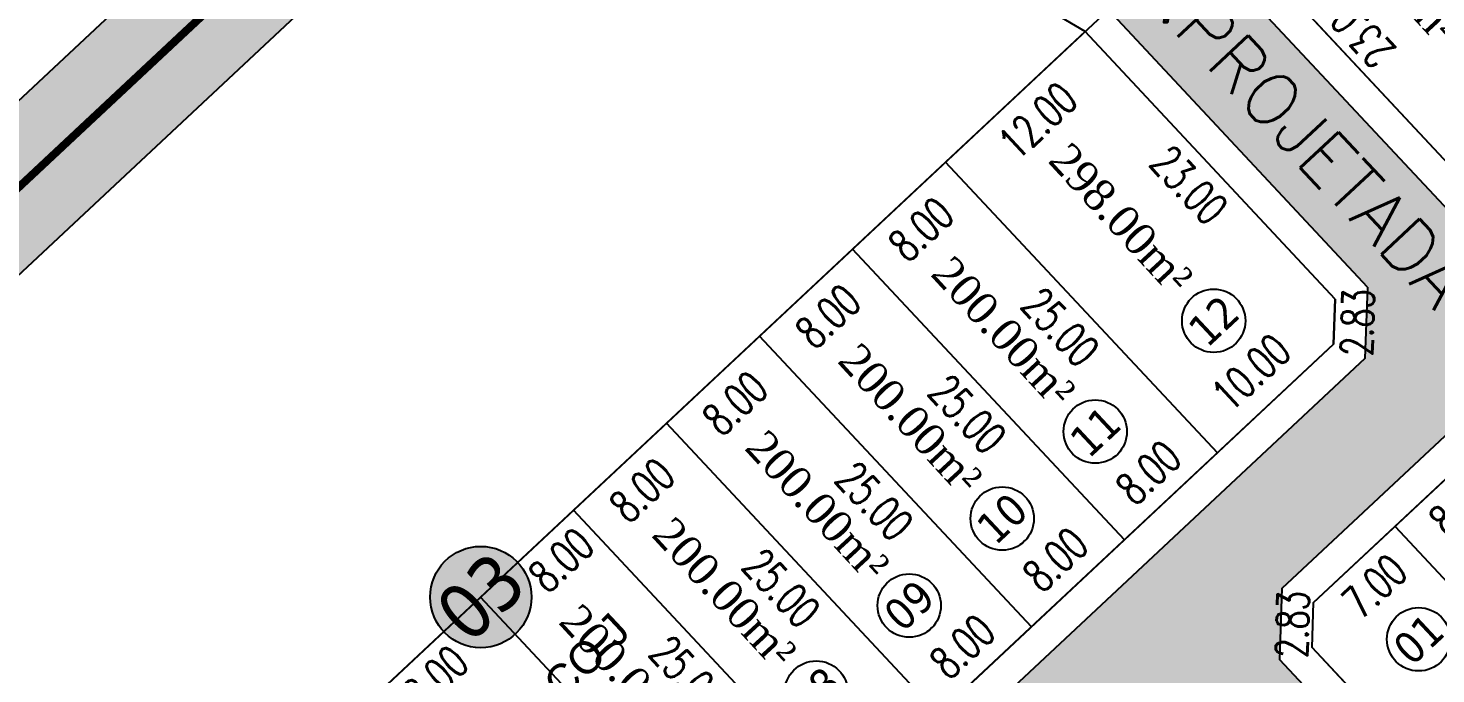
# Model space of a CAD drawing. Header units: metres. Extents: x 437145 to 437701, y 9614495 to 9615043.
# Drawn here: x 437426.1 to 437514.5, y 9614940.8 to 9614981.3 of the extents above; entities that cross this region are included whole.
import ezdxf
from ezdxf.enums import TextEntityAlignment as Align

# ---------------------------------------------------------------- set-up
doc = ezdxf.new("R2010")
doc.units = ezdxf.units.M
doc.header["$PDMODE"] = 35
doc.header["$PDSIZE"] = 0.1
doc.linetypes.add('HIDDEN', pattern=[9.524999999999995, 6.349999999999998, -3.174999999999998])
for name, color, linetype in [('ADUTORA', 90, 'Continuous'), ('Auxiliar', 7, 'Continuous'), ('COTAS', 10, 'Continuous'), ('Layer3', 1, 'Continuous'), ('M_FIO', 32, 'Continuous'), ('ÁREA', 7, 'Continuous')]:
    doc.layers.add(name, color=color, linetype=linetype)
doc.styles.add('ARIAL', font='arial.ttf')
doc.styles.add('COTAS', font='romans.shx', dxfattribs={"width": 0.7})
doc.styles.add('symplex', font='simplex.shx', dxfattribs={"bigfont": 'bigfont.shx'})
doc.styles.add('tahoma', font='tahoma.ttf')
doc.styles.add('ÁREA', font='times.ttf', dxfattribs={"height": 2})
doc.dimstyles.new('C-75', dxfattribs={"dimtxt": 2, "dimasz": 0.2, "dimexe": 0, "dimexo": 0, "dimgap": 1, "dimtad": 0, "dimzin": 4, "dimdsep": 46, "dimtxsty": 'COTAS', "dimblk1": 'BOL-COT', "dimblk2": 'BOL-COT', "dimsah": 1, "dimcen": 0.1, "dimse1": 1, "dimse2": 1, "dimsd1": 1, "dimsd2": 1, "dimclrd": 8, "dimclre": 256, "dimaunit": 1, "dimadec": 3, "dimazin": 0, "dimtfac": 0.5, "dimtix": 1, "dimtmove": 0, "dimatfit": 3, "dimldrblk": 'BOL-COT', "dimfxl": 1, "dimtolj": 1, "dimtzin": 0, "dimarcsym": 0})

# ---------------------------------------------------------------- blocks, each defined once
blk = doc.blocks.new('*D13')
at = {"layer": 'Defpoints', "color": 0, "transparency": 16777216}
for p in [(2818.269757237675, 1163.804266497824), (2808.272299111612, 1161.55627196874), (2818.269837135124, 1161.556627353984)]:
    blk.add_point(p, dxfattribs=at)
at = {"layer": 'Layer3', "transparency": 16777216, "insert": (2813.270988225919, 1163.804088805202), "char_height": 2, "attachment_point": 5, "rotation": 0.0020367088897105014, "style": 'COTAS'}
blk.add_mtext('\\A1;10.00', dxfattribs=at)
blk = doc.blocks.new('BOL-COT')
at = {"layer": 'COTAS'}
for p, q in [((-1.999999999999943, 8.53e-14), (2, 8.53e-14)), ((0, -2.999999999999971), (0, 3.000000000000028))]:
    blk.add_line(p, q, dxfattribs=at)
blk.add_circle((0, 0), 0.4, dxfattribs=at)
blk = doc.blocks.new('*D20')
at = {"layer": 'Defpoints', "color": 0, "transparency": 16777216}
for p in [(2792.272226122892, 1163.609287059266), (2784.272299126513, 1161.555418828833), (2792.272299122497, 1161.555703208181)]:
    blk.add_point(p, dxfattribs=at)
at = {"layer": 'Layer3', "transparency": 16777216, "insert": (2788.2722261249, 1163.609144869591), "char_height": 2, "attachment_point": 5, "rotation": 0.0020367170539408283, "style": 'COTAS'}
blk.add_mtext('\\A1;8.00', dxfattribs=at)
blk = doc.blocks.new('*D21')
at = {"layer": 'Defpoints', "color": 0, "transparency": 16777216}
for p in [(2800.272226117853, 1163.609571436751), (2792.272299120692, 1161.555703211906), (2800.272299116501, 1161.555987587529)]:
    blk.add_point(p, dxfattribs=at)
at = {"layer": 'Layer3', "transparency": 16777216, "insert": (2796.272226119949, 1163.609429248939), "char_height": 2, "attachment_point": 5, "rotation": 0.002036690373548016, "style": 'COTAS'}
blk.add_mtext('\\A1;8.00', dxfattribs=at)
blk = doc.blocks.new('*D22')
at = {"layer": 'Defpoints', "color": 0, "transparency": 16777216}
for p in [(2808.272226111915, 1163.609855814236), (2800.272299116734, 1161.555987591255), (2808.272299110564, 1161.556271966877)]:
    blk.add_point(p, dxfattribs=at)
at = {"layer": 'Layer3', "transparency": 16777216, "insert": (2804.272226115001, 1163.609713626425), "char_height": 2, "attachment_point": 5, "rotation": 0.0020366903740579485, "style": 'COTAS'}
blk.add_mtext('\\A1;8.00', dxfattribs=at)
blk = doc.blocks.new('*D47')
at = {"layer": 'Defpoints', "color": 0, "transparency": 16777216}
for p in [(2843.268948527136, 1186.559467658732), (2841.461485273578, 1161.55942156939), (2843.269837231515, 1161.559485853049)]:
    blk.add_point(p, dxfattribs=at)
at = {"layer": 'Layer3', "transparency": 16777216, "insert": (2841.461040921388, 1174.059412472232), "char_height": 2, "attachment_point": 5, "rotation": 270.0020367618909, "style": 'COTAS'}
blk.add_mtext('\\A1;25.00', dxfattribs=at)
blk = doc.blocks.new('*D48')
at = {"layer": 'Defpoints', "color": 0, "transparency": 16777216}
for p in [(2820.268948696927, 1186.560915077436), (2818.46139744625, 1163.556618698991), (2820.269962993416, 1163.556698441837)]:
    blk.add_point(p, dxfattribs=at)
at = {"layer": 'Layer3', "transparency": 16777216, "insert": (2818.460890298005, 1175.058727016791), "char_height": 2, "attachment_point": 5, "rotation": 270.0025262719829, "style": 'COTAS'}
blk.add_mtext('\\A1;23.00', dxfattribs=at)
blk = doc.blocks.new('*D49')
at = {"layer": 'Defpoints', "color": 0, "transparency": 16777216}
for p in [(2808.268948568986, 1186.558222655538), (2806.461485314964, 1161.558176562522), (2808.269837272668, 1161.55824084613)]:
    blk.add_point(p, dxfattribs=at)
at = {"layer": 'Layer3', "transparency": 16777216, "insert": (2806.461040963123, 1174.058167467226), "char_height": 2, "attachment_point": 5, "rotation": 270.0020367602898, "style": 'COTAS'}
blk.add_mtext('\\A1;25.00', dxfattribs=at)
blk = doc.blocks.new('*D50')
at = {"layer": 'Defpoints', "color": 0, "transparency": 16777216}
for p in [(2800.268948574283, 1186.557938274327), (2798.461485320668, 1161.557892183186), (2800.26983727779, 1161.557956466782)]:
    blk.add_point(p, dxfattribs=at)
at = {"layer": 'Layer3', "transparency": 16777216, "insert": (2798.461040968914, 1174.057883086959), "char_height": 2, "attachment_point": 5, "rotation": 270.00203675988973, "style": 'COTAS'}
blk.add_mtext('\\A1;25.00', dxfattribs=at)
blk = doc.blocks.new('*D51')
at = {"layer": 'Defpoints', "color": 0, "transparency": 16777216}
for p in [(2792.268948578941, 1186.557654738757), (2790.461485324801, 1161.557608649475), (2792.269837282506, 1161.557672933075)]:
    blk.add_point(p, dxfattribs=at)
at = {"layer": 'Layer3', "transparency": 16777216, "insert": (2790.461040973018, 1174.057599552316), "char_height": 2, "attachment_point": 5, "rotation": 270.00203676002326, "style": 'COTAS'}
blk.add_mtext('\\A1;25.00', dxfattribs=at)
blk = doc.blocks.new('*D52')
at = {"layer": 'Defpoints', "color": 0, "transparency": 16777216}
for p in [(2784.268948585109, 1186.557370361271), (2782.461485328409, 1161.557324270126), (2784.269837288675, 1161.557388553727)]:
    blk.add_point(p, dxfattribs=at)
at = {"layer": 'Layer3', "transparency": 16777216, "insert": (2782.461040976626, 1174.057315173899), "char_height": 2, "attachment_point": 5, "rotation": 270.0020367600231, "style": 'COTAS'}
blk.add_mtext('\\A1;25.00', dxfattribs=at)
blk = doc.blocks.new('*D53')
at = {"layer": 'Defpoints', "color": 0, "transparency": 16777216}
for p in [(2776.268948589126, 1186.557085983786), (2774.461485332717, 1161.557039890707), (2776.269837293681, 1161.557104174379)]:
    blk.add_point(p, dxfattribs=at)
at = {"layer": 'Layer3', "transparency": 16777216, "insert": (2774.461040980439, 1174.057030795411), "char_height": 2, "attachment_point": 5, "rotation": 270.0020367622908, "style": 'COTAS'}
blk.add_mtext('\\A1;25.00', dxfattribs=at)
blk = doc.blocks.new('*D54')
at = {"layer": 'Defpoints', "color": 0, "transparency": 16777216}
for p in [(2768.268948594947, 1186.55680159885), (2766.461485339702, 1161.556755511498), (2768.269837297581, 1161.556819795031)]:
    blk.add_point(p, dxfattribs=at)
at = {"layer": 'Layer3', "transparency": 16777216, "insert": (2766.461040988385, 1174.056746413408), "char_height": 2, "attachment_point": 5, "rotation": 270.00203675788896, "style": 'COTAS'}
blk.add_mtext('\\A1;25.00', dxfattribs=at)
blk = doc.blocks.new('*D721')
at = {"layer": 'Defpoints', "color": 0, "transparency": 16777216}
for p in [(2806.272690185486, 1150.556201467621), (2813.272690179548, 1150.556450331915), (2813.272756189121, 1148.69974763352)]:
    blk.add_point(p, dxfattribs=at)
at = {"layer": 'Layer3', "transparency": 16777216, "insert": (2809.772756192089, 1148.699623201373), "char_height": 2, "attachment_point": 5, "rotation": 0.00203698195316243, "style": 'COTAS'}
blk.add_mtext('\\A1;7.00', dxfattribs=at)
blk = doc.blocks.new('*D723')
at = {"layer": 'Defpoints', "color": 0, "transparency": 16777216}
for p in [(2813.272690180597, 1150.556414440605), (2821.272690175241, 1150.556698445561), (2821.272755836794, 1148.70710951123)]:
    blk.add_point(p, dxfattribs=at)
at = {"layer": 'Layer3', "transparency": 16777216, "insert": (2817.272755839471, 1148.706967508751), "char_height": 2, "attachment_point": 5, "rotation": 0.002034035671423687, "style": 'COTAS'}
blk.add_mtext('\\A1;8.00', dxfattribs=at)
blk = doc.blocks.new('*D725')
at = {"layer": 'Defpoints', "color": 0, "transparency": 16777216}
for p in [(2813.272690180771, 1150.556414023373), (2811.643103547942, 1125.556392389325), (2813.273579010181, 1125.556450357992)]:
    blk.add_point(p, dxfattribs=at)
at = {"layer": 'Layer3', "transparency": 16777216, "insert": (2811.642659133237, 1138.056374222016), "char_height": 2, "attachment_point": 5, "rotation": 270.002037049917, "style": 'COTAS'}
blk.add_mtext('\\A1;25.00', dxfattribs=at)
blk = doc.blocks.new('*D810')
at = {"layer": 'Defpoints', "color": 0, "transparency": 16777216}
for p in [(2806.272690185486, 1150.556201467621), (2803.36380412659, 1149.465022893838), (2804.272761292838, 1148.55613035928)]:
    blk.add_point(p, dxfattribs=at)
at = {"layer": 'Layer3', "transparency": 16777216, "insert": (2804.363768572915, 1150.465058448009), "char_height": 2, "attachment_point": 5, "rotation": 45.00203708974461, "style": 'COTAS'}
blk.add_mtext('\\A1;2.83', dxfattribs=at)
blk = doc.blocks.new('*D847')
at = {"layer": 'Defpoints', "color": 0, "transparency": 16777216}
for p in [(2758.760254032584, 1186.822086256328), (2766.760254026996, 1186.822370684105), (2766.760326230981, 1184.791514627966)]:
    blk.add_point(p, dxfattribs=at)
at = {"layer": 'Layer3', "transparency": 16777216, "insert": (2762.760326233775, 1184.791372414078), "char_height": 2, "attachment_point": 5, "rotation": 0.0020370638998781724, "style": 'COTAS'}
blk.add_mtext('\\A1;8.00', dxfattribs=at)
blk = doc.blocks.new('*D848')
at = {"layer": 'Defpoints', "color": 0, "transparency": 16777216}
for p in [(2769.563208346861, 1186.822547000232), (2777.563208342205, 1186.822831429872), (2777.563280546662, 1184.791975368145)]:
    blk.add_point(p, dxfattribs=at)
at = {"layer": 'Layer3', "transparency": 16777216, "insert": (2773.56328054899, 1184.791833153325), "char_height": 2, "attachment_point": 5, "rotation": 0.0020370772398597193, "style": 'COTAS'}
blk.add_mtext('\\A1;8.00', dxfattribs=at)
blk = doc.blocks.new('*D849')
at = {"layer": 'Defpoints', "color": 0, "transparency": 16777216}
for p in [(2776.273872232205, 1186.555115923616), (2784.273872226733, 1186.555400349531), (2784.273944430245, 1184.524544287804)]:
    blk.add_point(p, dxfattribs=at)
at = {"layer": 'Layer3', "transparency": 16777216, "insert": (2780.273944432981, 1184.524402074846), "char_height": 2, "attachment_point": 5, "rotation": 0.0020370505596387944, "style": 'COTAS'}
blk.add_mtext('\\A1;8.00', dxfattribs=at)
blk = doc.blocks.new('*D850')
at = {"layer": 'Defpoints', "color": 0, "transparency": 16777216}
for p in [(2784.273872297107, 1186.553429860953), (2792.273872290529, 1186.55371428873), (2792.273944494513, 1184.522858228866)]:
    blk.add_point(p, dxfattribs=at)
at = {"layer": 'Layer3', "transparency": 16777216, "insert": (2788.273944497801, 1184.522716014977), "char_height": 2, "attachment_point": 5, "rotation": 0.0020370639001302737, "style": 'COTAS'}
blk.add_mtext('\\A1;8.00', dxfattribs=at)
blk = doc.blocks.new('*D851')
at = {"layer": 'Defpoints', "color": 0, "transparency": 16777216}
for p in [(2792.271410435346, 1186.55568375099), (2800.271410429641, 1186.555968176904), (2800.271482633153, 1184.525112124491)]:
    blk.add_point(p, dxfattribs=at)
at = {"layer": 'Layer3', "transparency": 16777216, "insert": (2796.271482636005, 1184.524969911533), "char_height": 2, "attachment_point": 5, "rotation": 0.0020370505597018195, "style": 'COTAS'}
blk.add_mtext('\\A1;8.00', dxfattribs=at)
blk = doc.blocks.new('*D852')
at = {"layer": 'Defpoints', "color": 0, "transparency": 16777216}
for p in [(2800.273872287037, 1186.553998621511), (2808.273872281507, 1186.554283045563), (2808.273944484545, 1184.523426996875)]:
    blk.add_point(p, dxfattribs=at)
at = {"layer": 'Layer3', "transparency": 16777216, "insert": (2804.27394448731, 1184.523284784849), "char_height": 2, "attachment_point": 5, "rotation": 0.0020370372194395236, "style": 'COTAS'}
blk.add_mtext('\\A1;8.00', dxfattribs=at)
blk = doc.blocks.new('*D853')
at = {"layer": 'Defpoints', "color": 0, "transparency": 16777216}
for p in [(2808.268948568986, 1186.558222655538), (2820.271410460549, 1186.557467326853), (2820.27128136082, 1184.506023222911)]:
    blk.add_point(p, dxfattribs=at)
at = {"layer": 'Layer3', "transparency": 16777216, "insert": (2814.270050415038, 1184.506400887254), "char_height": 2, "attachment_point": 5, "rotation": 359.9963943109229, "style": 'COTAS'}
blk.add_mtext('\\A1;12.00', dxfattribs=at)
blk = doc.blocks.new('*D854')
at = {"layer": 'Defpoints', "color": 0, "transparency": 16777216}
for p in [(2820.269962993416, 1163.556698441836), (2818.269837135123, 1161.556627353984), (2819.296797489233, 1160.529638877338)]:
    blk.add_point(p, dxfattribs=at)
at = {"layer": 'Layer3', "transparency": 16777216, "insert": (2820.296860418379, 1161.529674421265), "char_height": 2, "attachment_point": 5, "rotation": 44.99921550985739, "style": 'COTAS'}
blk.add_mtext('\\A1;2.83', dxfattribs=at)
blk = doc.blocks.new('*D855')
at = {"layer": 'Defpoints', "color": 0, "transparency": 16777216}
for p in [(2822.271410408978, 1186.556751516047), (2829.271410395997, 1186.557183152396), (2829.271487850954, 1185.301068608048)]:
    blk.add_point(p, dxfattribs=at)
at = {"layer": 'Layer3', "transparency": 16777216, "insert": (2825.771487857444, 1185.300852789874), "char_height": 2, "attachment_point": 5, "rotation": 0.0035329915800538137, "style": 'COTAS'}
blk.add_mtext('\\A1;7.00', dxfattribs=at)
blk = doc.blocks.new('*D856')
at = {"layer": 'Defpoints', "color": 0, "transparency": 16777216}
for p in [(2831.271410465264, 1186.558253106061), (2831.269962989574, 1163.557286465871), (2832.838515833742, 1163.557187755146)]:
    blk.add_point(p, dxfattribs=at)
at = {"layer": 'Layer3', "transparency": 16777216, "insert": (2832.839239571587, 1175.05767107524), "char_height": 2, "attachment_point": 5, "rotation": 89.99639431467517, "style": 'COTAS'}
blk.add_mtext('\\A1;23.00', dxfattribs=at)
blk = doc.blocks.new('atutu')
h = blk.add_hatch(color=252)
h.dxf.hatch_style = 1
h.paths.add_polyline_path([(2863.27140678136, 1159.558238957408), (2832.441365581961, 1159.557143029156), (2829.269912204845, 1162.728995614085), (2829.271411739139, 1186.557193566445), (2822.271411752119, 1186.556761926371), (2822.269912194019, 1162.728213547128), (2819.09828051572, 1159.556668717745), (2712.443942977023, 1159.552877426478), (2709.272258869338, 1162.724336050782), (2709.271411981923, 1186.548470260906), (2702.271411822259, 1186.552842710498), (2702.272258873936, 1162.724087221879), (2699.100800246664, 1159.552403111342), (2531.943943363696, 1159.546461113128), (2528.772258974577, 1162.717918372113), (2528.771411935881, 1186.546327062282), (2521.771411945776, 1186.546083545643), (2521.772258983716, 1162.717701955098), (2518.600845955045, 1159.545986803579), (2436.443943144952, 1159.54306633431), (2433.2734401203, 1162.71334396522), (2433.272602327134, 1186.281645370978), (2426.272602420324, 1186.281645370978), (2426.281634772279, 928.7582939084205), (2433.281757170125, 928.7429307180973), (2433.279530455964, 991.3835418525669), (2436.438828028122, 994.5430630039009), (2521.436665092793, 994.5460849482151), (2521.436663749652, 994.5460745378914), (2524.218322191311, 994.5462978762192), (2531.21832219556, 994.5462978762192), (2534.779809492489, 994.5465489349843), (2534.768827719056, 994.5465589541527), (2792.106664956047, 994.5557081423284), (2795.278350587318, 991.384248027909), (2795.280577226275, 928.7558006759319), (2802.280577230408, 928.7558006759319), (2802.278350192495, 991.3954800054016), (2805.438827599015, 994.5561821426782), (2853.117648044625, 994.5578772801491), (2856.278350169154, 991.3973998952242), (2856.280577190186, 928.7582247092904), (2863.271366820345, 928.7582182477745)])
h.paths.add_polyline_path([(2612.272733265674, 1149.377741661254), (2612.277876275673, 1004.720887549552), (2609.106416146004, 1001.549201898608), (2561.449562127493, 1001.547507541585), (2558.277876297152, 1004.718967855308), (2558.272733288899, 1149.375821790058), (2561.444193402853, 1152.547507431689), (2609.101047624275, 1152.549201786849)], flags=16)
h.paths.add_polyline_path([(2619.272733261599, 1149.377990736025), (2622.444193176891, 1152.549676178354), (2670.101047609316, 1152.551370531651), (2673.272733240237, 1149.379910415369), (2673.277876248957, 1004.723056471306), (2670.106415938784, 1001.551370641547), (2622.449562099786, 1001.549676290113), (2619.277876271133, 1004.721136598247)], flags=16)
h.paths.add_polyline_path([(2551.272733292741, 1149.375572922039), (2551.277876301635, 1004.71871880475), (2548.106416166318, 1001.54703315008), (2500.449561969459, 1001.545338791195), (2497.277876336617, 1004.716798911202), (2497.27273331678, 1149.373653047118), (2500.444193430443, 1152.545338683161), (2548.101047658676, 1152.547033038321)], flags=16)
h.paths.add_polyline_path([(2680.272733235522, 1149.38015928525), (2683.444193349302, 1152.551844926882), (2731.101047563856, 1152.553539282042), (2734.272733212822, 1149.382079150859), (2734.277876221657, 1004.725225419137), (2731.106415716897, 1001.553539395663), (2683.449562278367, 1001.551845034915), (2680.27787624494, 1004.723305547941)], flags=16)
h.paths.add_polyline_path([(2490.272733319516, 1149.373404180962), (2490.27787634011, 1004.716550035733), (2487.106416225748, 1001.544864403415), (2436.452177504509, 1001.543063480738), (2433.279056522612, 1004.715958876866), (2433.27391435121, 1149.372558730054), (2436.44419347503, 1152.54306327771), (2487.101047690341, 1152.544864293519)], flags=16)
h.paths.add_polyline_path([(2741.272733208806, 1149.382328035641), (2744.444193322643, 1152.554013671684), (2792.101047538128, 1152.555708026844), (2795.272733186803, 1149.384247895661), (2795.277876196395, 1004.727393774647), (2792.106416082732, 1001.555708140466), (2744.449562452292, 1001.55401378158), (2741.277876218456, 1004.725474493909)], flags=16)
h.paths.add_polyline_path([(2802.272733183892, 1149.384496780443), (2805.444193296857, 1152.556182418349), (2853.101047503611, 1152.557876775372), (2856.272733159736, 1149.386416634875), (2856.277876169678, 1004.729562517586), (2853.106416056015, 1001.557876883405), (2805.449561822776, 1001.556182530108), (2802.277876191855, 1004.727642640802)], flags=16)
at = {"layer": 'Layer3', "ltscale": 5}
h = blk.add_hatch(dxfattribs=at)
h.set_pattern_fill('AR-SAND', color=49, scale=0.1)
h.set_pattern_definition([(37.50000000000001, (-475087.5949620029, -9591321.841822851), (-0.0062993358109608, 0.1926823769013159), [0, -0.152, 0, -0.17, 0, -0.1625]), (7.499999999999999, (-475087.5949620029, -9591321.841822851), (0.1769776705267727, 0.282214606522974), [0, -0.082, 0, -0.137, 0, -0.0525]), (327.5, (-475087.7179620029, -9591321.841822851), (0.3114141861751495, 0.0005659053536965), [0, -0.05, 0, -0.18, 0, -0.235]), (317.5, (-475087.7179620029, -9591321.841822851), (0.3006126604572294, 0.087767556493425), [0, -0.025, 0, -0.118, 0, -0.135])])
h.paths.add_polyline_path([(2864.465890253394, 1229.158218192268), (2384.964919384127, 1229.158218192268), (2384.964919384127, 1225.230022257525), (2864.465890253394, 1225.158218192268)])
h.paths.add_polyline_path([(2864.465890253394, 1225.158218192268), (2384.964919384127, 1225.230022257525), (2384.964919384127, 1221.158218192267), (2864.465890253394, 1221.158218192267)])
at = {"layer": 'Layer3'}
h = blk.add_hatch(color=101, dxfattribs=at)
h.dxf.hatch_style = 1
h.set_gradient(color1=(131, 236, 156), color2=(83, 228, 117), one_color=1, tint=0.6100000143051147)
h.paths.add_polyline_path([(2770.592896841025, 1184.363823563191, 1), (2765.96469520256, 1188.73406264964, 1)])
at = {"layer": 'ADUTORA', "color": 7}
blk.add_lwpolyline([(2822.269910851983, 1162.728203134942), (2822.271410410083, 1186.556751516047)], dxfattribs=at)
at = {"layer": 'Layer3', "color": 0}
for p, q in [((2820.269962993416, 1163.556698441836), (2818.269837135124, 1161.556627353984)), ((2804.272761291674, 1148.556130355555), (2806.272690184322, 1150.556201463896))]:
    blk.add_line(p, q, dxfattribs=at)
at = {"layer": 'Layer3', "color": 9}
for points in [[(2384.964919384127, 1229.158218192268), (2864.465890253394, 1229.158218192268)], [(2384.964919384127, 1221.158218192267), (2864.465890253394, 1221.158218192267)]]:
    blk.add_lwpolyline(points, dxfattribs=at)
at = {"layer": 'Layer3', "color": 40, "linetype": 'HIDDEN', "const_width": 0.5}
blk.add_lwpolyline([(2384.964919384127, 1225.230022257525), (2864.465890253394, 1225.158218192268)], dxfattribs=at)
at = {"layer": 'Layer3', "color": 0}
for points in [[(2820.271410410724, 1186.556680422607), (2810.009774725035, 1221.158218192267)], [(2820.271410409792, 1186.556680422607), (2709.025456860743, 1186.55272525582)], [(2709.026661201811, 1186.548612729046), (2822.272628917673, 1186.552638329897)], [(2768.272299136699, 1161.554850070137), (2768.271410450072, 1186.55483124252)], [(2776.272299131751, 1161.555134451348), (2776.271410446056, 1186.555115620005)], [(2784.272299126513, 1161.55541882697), (2784.27141044006, 1186.555399999353)], [(2792.272299121565, 1161.555703208181), (2792.271410434996, 1186.555684382427)], [(2800.272299116501, 1161.555987587529), (2800.271410429932, 1186.555968761775)], [(2808.272299110564, 1161.556271966878), (2808.271410425858, 1186.556253144848)], [(2820.269962995395, 1163.556698443699), (2820.271410410724, 1186.556680422607)], [(2831.269962989575, 1163.557286465871), (2831.271410391806, 1186.557071507308)], [(2818.269837135124, 1161.556627353984), (2713.272299168771, 1161.552894957694)], [(2806.272690184322, 1150.556201463896), (2852.272690140608, 1150.55783691104)], [(2813.272690179898, 1150.556451132852), (2813.273579010414, 1125.556451153341)], [(2804.277845394705, 1005.556130463588), (2804.272761292605, 1148.556130353692)]]:
    blk.add_lwpolyline(points, dxfattribs=at)
for centre, radius in [((2768.278796020046, 1186.548922665748), 3.182736247992434), ((2779.582420486457, 1167.771356281224), 1.990958139869911), ((2787.582420481509, 1167.771640664297), 1.990958139869911), ((2795.582420476503, 1167.771925045508), 1.990958139869911), ((2803.58242047045, 1167.772209422994), 1.990958139869911), ((2813.771606872813, 1167.774837652552), 1.990958139869911), ((2809.517483139551, 1144.36795552853), 1.990958139869911)]:
    blk.add_circle(centre, radius, dxfattribs=at)
at = {"layer": 'M_FIO'}
for p, q in [((2822.26991085111, 1162.728203136805), (2819.098279172579, 1159.556658307421)), ((2822.269910852216, 1162.728203136805), (2819.098279173685, 1159.556658307421)), ((2802.27273184075, 1149.384486370119), (2805.444191953715, 1152.556172008026)), ((2802.272731841857, 1149.384486370119), (2805.444191954821, 1152.556172008026))]:
    blk.add_line(p, q, dxfattribs=at)
for points in [[(2822.269910850877, 1162.728203134942), (2822.271410408978, 1186.556751516047)], [(2829.269910861704, 1162.728985203761), (2829.271410395532, 1186.55717563476)], [(2829.26991086281, 1162.728985203761), (2829.271410396638, 1186.55717563476)], [(2819.098279172579, 1159.556658307421), (2712.443941635685, 1159.552867016155)], [(2819.098279173685, 1159.556658307421), (2712.443941636792, 1159.552867016155)], [(2805.444191953715, 1152.556172008026), (2853.101046161692, 1152.557866365048)], [(2805.444191954821, 1152.556172008026), (2853.101046162798, 1152.557866365048)], [(2802.277874848713, 1004.727632232341), (2802.27273184075, 1149.384486370119)], [(2802.277874849819, 1004.727632232341), (2802.272731841857, 1149.384486370119)]]:
    blk.add_lwpolyline(points, dxfattribs=at)
at = {"layer": 'ADUTORA', "color": 7, "style": 'symplex'}
blk.add_text('RUA.PROJETADA L', height=3.284297485517897, rotation=270.0256716937466, dxfattribs=at).set_placement((2825.946646369144, 1173.465395015064), align=Align.MIDDLE_CENTER)
at = {"layer": 'Layer3', "color": 0, "extrusion": (-0.0006588081243978, -0.0262267346955952, 0.9996558029437244), "style": 'ÁREA'}
blk.add_text('298.00m²', height=1.999999999999999, rotation=270.9999999799873, dxfattribs=at).set_placement((2805.370211995269, 1252.531843176248, -37.38530775294087))
at = {"layer": 'Layer3', "color": 1, "insert": (2768.278796021385, 1186.548943110141), "char_height": 3.499999999999999, "attachment_point": 5, "rotation": 0.0020370548664193034, "style": 'tahoma'}
blk.add_mtext('\\A1;03', dxfattribs=at)
at = {"layer": 'Layer3', "color": 5, "char_height": 1.999999999999999, "attachment_point": 5, "rotation": 0.0020370548664193034, "style": 'tahoma'}
for s, insert in [('\\A1;08', (2779.582420486632, 1167.771356277499)), ('\\A1;09', (2787.582420481625, 1167.771640662435)), ('\\A1;10', (2795.582420476445, 1167.77192503992)), ('\\A1;11', (2803.582420470566, 1167.772209421131)), ('\\A1;12', (2813.771606873861, 1167.774837648827)), ('\\A1;01', (2809.517483140715, 1144.367955530393))]:
    blk.add_mtext(s, dxfattribs=dict(at, insert=insert))
at = {"layer": 'ÁREA', "linetype": 'Continuous', "lineweight": -2, "extrusion": (-0.0006588081243978001, -0.02622673469559521, 0.9996558029437245), "style": 'ÁREA'}
for s, p in [('200.00m²', (2740.144991885156, 1250.731628505315, -37.33806284507463)), ('200.00m²', (2748.142461937014, 1250.93273786015, -37.34334076723822)), ('200.00m²', (2756.139931981168, 1251.133847306059, -37.34861869176285)), ('200.00m²', (2756.139931981168, 1251.133847306059, -37.34861869176285)), ('200.00m²', (2764.132380937934, 1251.33877012986, -37.35399669479165)), ('200.00m²', (2772.134872078355, 1251.536066108693, -37.35917453858802)), ('298.00m²', (2782.377428887871, 1251.955917168825, -37.37019312698628))]:
    blk.add_text(s, height=1.999999999999999, rotation=270.9999999799873, dxfattribs=at).set_placement(p)
at = {"layer": 'Layer3', "color": 0}
for p1, p2, distance, picture, middle in [((2758.760254032584, 1186.822086256328), (2766.760254026996, 1186.822370684105), -2.030856057422424, '*D847', (2762.760326233775, 1184.791372414078)), ((2768.268948594947, 1186.55680159885), (2768.269837297581, 1161.556819795031), -1.8083519590216197, '*D54', (2766.461040988385, 1174.056746413408)), ((2769.563208346861, 1186.822547000232), (2777.563208342205, 1186.822831429872), -2.0308560630106043, '*D848', (2773.56328054899, 1184.791833153325)), ((2776.268948589126, 1186.557085983786), (2776.269837293681, 1161.557104174379), -1.8083519621066309, '*D53', (2774.461040980439, 1174.057030795411)), ((2776.273872232205, 1186.555115923616), (2784.273872226733, 1186.555400349531), -2.0308560630105705, '*D849', (2780.273944432981, 1184.524402074846)), ((2784.26894858511, 1186.557370361271), (2784.269837288676, 1161.557388553727), -1.8083519614099557, '*D52', (2782.461040976626, 1174.057315173899)), ((2784.273872297106, 1186.553429860953), (2792.273872290529, 1186.553714288729), -2.030856061146578, '*D850', (2788.273944497801, 1184.522716014977)), ((2792.26894857894, 1186.557654738757), (2792.269837282506, 1161.557672933075), -1.808351958847909, '*D51', (2790.461040973018, 1174.057599552316)), ((2792.271410435346, 1186.55568375099), (2800.271410429641, 1186.555968176904), -2.030856053696435, '*D851', (2796.271482636005, 1184.524969911533)), ((2800.268948574283, 1186.557938274327), (2800.26983727779, 1161.557956466782), -1.808351958264468, '*D50', (2798.461040968914, 1174.057883086959)), ((2800.273872287036, 1186.553998621511), (2808.273872281507, 1186.554283045563), -2.0308560499713555, '*D852', (2804.27394448731, 1184.523284784849)), ((2808.268948568986, 1186.558222655538), (2808.269837272668, 1161.55824084613), -1.8083519588465446, '*D49', (2806.461040963123, 1174.058167467226)), ((2808.268948568986, 1186.558222655538), (2820.271410460549, 1186.557467326853), -2.0514441080042007, '*D853', (2814.270050415038, 1184.506400887254)), ((2820.268948696927, 1186.560915077436), (2820.269962993416, 1163.556698441836), -1.8085655489239278, '*D48', (2818.460890298005, 1175.058727016791)), ((2822.271410408978, 1186.556751516047), (2829.271410395997, 1186.557183152396), -1.2561145467360926, '*D855', (2825.771487857444, 1185.300852789874)), ((2831.271410465264, 1186.558253106061), (2831.269962989575, 1163.557286465871), 1.5685528472727748, '*D856', (2832.839239571587, 1175.05767107524)), ((2843.268948527135, 1186.559467658731), (2843.269837231515, 1161.559485853049), -1.8083519590793773, '*D47', (2841.461040921388, 1174.059412472232)), ((2784.272299126513, 1161.555418828833), (2792.272299122497, 1161.555703208181), 2.0535838523824963, '*D20', (2788.2722261249, 1163.609144869591)), ((2792.272299120692, 1161.555703211907), (2800.272299116501, 1161.555987587529), 2.0535838505193627, '*D21', (2796.272226119949, 1163.609429248939)), ((2800.272299116734, 1161.555987591255), (2808.272299110564, 1161.556271966878), 2.0535838486553533, '*D22', (2804.272226115001, 1163.609713626425)), ((2808.272299111612, 1161.55627196874), (2818.269837135124, 1161.556627353984), 2.247639145260229, '*D13', (2813.270988225919, 1163.804088805202)), ((2820.269962993416, 1163.556698441836), (2818.269837135124, 1161.556627353984), 1.4523611465733113, '*D854', (2820.296860418379, 1161.529674421265)), ((2806.272690185486, 1150.556201467621), (2804.272761292838, 1148.55613035928), -1.2854138514304088, '*D810', (2804.363768572915, 1150.465058448009)), ((2806.272690185486, 1150.556201467621), (2813.272690179548, 1150.556450331915), -1.8567026995682712, '*D721', (2809.772756192089, 1148.699623201373)), ((2813.272690180771, 1150.556414023373), (2813.273579010182, 1125.556450357992), -1.6304754632706426, '*D725', (2811.642659133237, 1138.056374222016)), ((2813.272690180597, 1150.556414440605), (2821.272690175241, 1150.556698445561), -1.8495889354965083, '*D723', (2817.272755839471, 1148.706967508751))]:
    dim = blk.add_aligned_dim(p1=p1, p2=p2, distance=distance, dimstyle='C-75', dxfattribs=at)
    dim.commit()
    dim.dimension.update_dxf_attribs({"geometry": picture, "text_midpoint": middle})

msp = doc.modelspace()

# ---------------------------------------------------------------- linework, layer by layer
at = {"layer": 'Auxiliar', "color": 2, "linetype": 'Continuous', "lineweight": -3}
for p, q in [((437516.2175504761, 9614971.80390773), (437500.5096892528, 9614988.60861458)), ((437412.8562980074, 9614906.655457765), (437492.4718829034, 9614981.095437007)), ((437508.1824169597, 9614964.291476008), (437492.4718829034, 9614981.095437007)), ((437506.8350932411, 9614945.235300103), (437540.4379290183, 9614976.649458567)), ((437508.0871857575, 9614961.464513227), (437508.1824169597, 9614964.291476008)), ((437431.3886982738, 9614889.757993227), (437508.0871857575, 9614961.464513227)), ((437506.7391432152, 9614942.40766521), (437506.8350932411, 9614945.235300103)), ((437604.4005545643, 9614837.949124433), (437506.7391432152, 9614942.40766521))]:
    msp.add_line(p, q, dxfattribs=at)

# ---------------------------------------------------------------- block references
at = {"rotation": 43.07140519794264}
msp.add_blockref('atutu', (436242.5698856535, 9612188.321055599), dxfattribs=at)

# ---------------------------------------------------------------- texts
at = {"layer": 'ADUTORA', "color": 7, "extrusion": (0.2523981432401358, 0.1002419811213371, 0.9624171250085908), "style": 'ARIAL'}
msp.add_text('BLOCO J', height=2, rotation=292.2865637495469, dxfattribs=at).set_placement((8774502.61035979, -3806898.155533378, 1074232.63932052))

doc.saveas('drawing.dxf')
